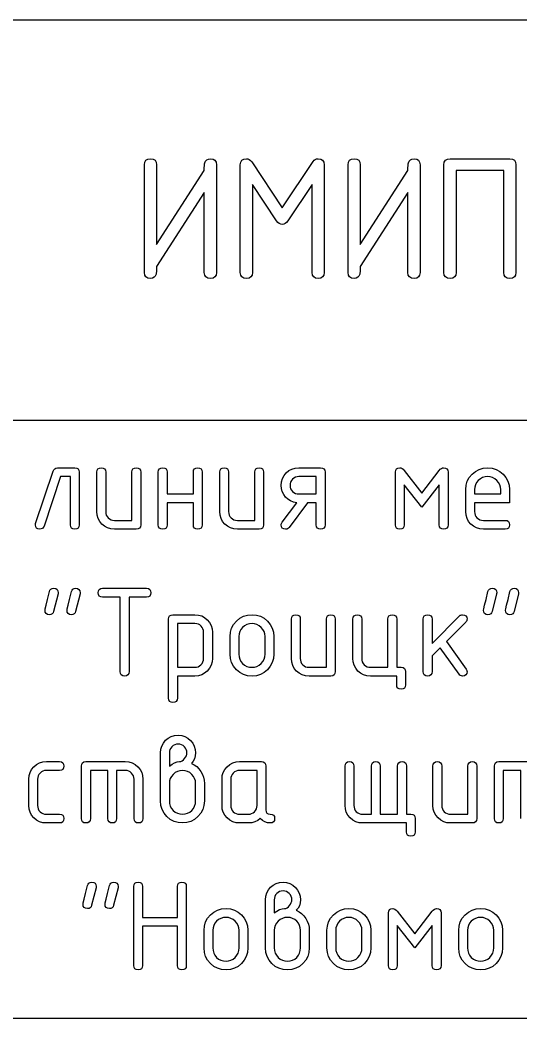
# Model space of a CAD drawing. Header units: millimetres. Extents: x 1 to 1188, y 1 to 840.
# Drawn here: x 1084.31 to 1096.83, y 35.69 to 60.71 of the extents above; entities that cross this region are included whole.
import ezdxf

# ---------------------------------------------------------------- set-up
doc = ezdxf.new("R2010")
doc.units = ezdxf.units.MM
doc.layers.add('GEOMETRY', color=7, linetype='Continuous')
doc.layers.add('TEXT_OUTLINE', color=7, linetype='Continuous')

msp = doc.modelspace()

# ---------------------------------------------------------------- linework, layer by layer
at = {"layer": 'GEOMETRY'}
for points in [[(999.815, 60.714), (1184.79, 60.714)], [(1087.425, 54.385), (1087.425, 57.086)], [(1087.728, 57.086), (1087.728, 55.085), (1088.924, 56.937)], [(1089.227, 57.086), (1089.227, 54.385)], [(1089.826, 54.385), (1089.826, 57.086)], [(1090.113, 57.157), (1090.879, 56.005), (1091.651, 57.169)], [(1091.927, 57.086), (1091.927, 54.385)], [(1092.526, 54.385), (1092.526, 57.086)], [(1092.829, 57.086), (1092.829, 55.085), (1094.025, 56.937)], [(1094.328, 57.086), (1094.328, 54.385)], [(1094.928, 54.385), (1094.928, 57.086)], [(1095.082, 57.235), (1096.581, 57.235)], [(1096.73, 57.086), (1096.73, 54.385)], [(1096.427, 54.385), (1096.427, 56.937), (1095.231, 56.937), (1095.231, 54.385)], [(1090.736, 55.675), (1090.13, 56.59), (1090.13, 54.385)], [(1091.629, 54.385), (1091.629, 56.59), (1091.017, 55.675)], [(1088.924, 54.385), (1088.924, 56.386), (1087.728, 54.534)], [(1094.025, 54.385), (1094.025, 56.386), (1092.829, 54.534)], [(999.815, 50.68), (1064.776, 50.68), (1184.79, 50.68)], [(1084.7, 48.093), (1085.136, 49.399)], [(1085.246, 49.487), (1085.681, 49.487)], [(1085.791, 49.377), (1085.791, 48.06)], [(1086.234, 48.391), (1086.234, 49.377)], [(1086.454, 49.377), (1086.454, 48.391)], [(1086.675, 48.17), (1087.11, 48.17), (1087.11, 49.377)], [(1087.331, 49.377), (1087.331, 48.06)], [(1087.773, 48.06), (1087.773, 49.377)], [(1087.994, 49.377), (1087.994, 48.831), (1088.65, 48.831), (1088.65, 49.377)], [(1088.87, 49.377), (1088.87, 48.06)], [(1089.313, 48.391), (1089.313, 49.377)], [(1089.533, 49.377), (1089.533, 48.391)], [(1089.754, 48.17), (1090.189, 48.17), (1090.189, 49.377)], [(1090.41, 49.377), (1090.41, 48.06)], [(1091.293, 49.487), (1091.839, 49.487)], [(1091.949, 49.377), (1091.949, 48.06)], [(1093.712, 48.06), (1093.712, 49.377)], [(1093.933, 49.421), (1094.374, 48.854), (1094.809, 49.421)], [(1095.03, 49.377), (1095.03, 48.06)], [(1085.571, 48.06), (1085.571, 49.267), (1085.323, 49.267), (1084.91, 48.027)], [(1091.293, 48.831), (1091.729, 48.831), (1091.729, 49.267), (1091.293, 49.267)], [(1094.374, 48.501), (1093.933, 49.063), (1093.933, 48.06)], [(1094.809, 48.06), (1094.809, 49.063), (1094.374, 48.501)], [(1095.474, 48.391), (1095.474, 48.942)], [(1095.694, 48.942), (1095.694, 48.831), (1096.35, 48.831), (1096.35, 48.942)], [(1096.571, 48.942), (1096.571, 48.611), (1095.694, 48.611)], [(1087.994, 48.611), (1087.994, 48.06)], [(1088.65, 48.06), (1088.65, 48.611), (1087.994, 48.611)], [(1090.874, 48.126), (1091.243, 48.611)], [(1091.729, 48.06), (1091.729, 48.611), (1091.508, 48.611), (1091.051, 47.994)], [(1095.694, 48.611), (1095.694, 48.391)], [(1095.915, 48.17), (1096.46, 48.17)], [(1087.221, 47.95), (1086.675, 47.95)], [(1090.299, 47.95), (1089.754, 47.95)], [(1096.46, 47.95), (1095.915, 47.95)], [(1085.26, 46.328), (1085.15, 45.887)], [(1085.811, 46.356), (1085.811, 46.328), (1085.701, 45.887)], [(1086.378, 46.466), (1087.475, 46.466)], [(1096.245, 46.328), (1096.135, 45.887)], [(1096.796, 46.356), (1096.796, 46.328), (1096.686, 45.887)], [(1086.819, 44.377), (1086.819, 46.245), (1086.378, 46.245)], [(1087.475, 46.245), (1087.04, 46.245), (1087.04, 44.377)], [(1088.14, 45.804), (1088.691, 45.804)], [(1088.029, 43.715), (1088.029, 45.694)], [(1088.25, 45.584), (1088.25, 44.487), (1088.691, 44.487)], [(1088.691, 45.584), (1088.25, 45.584)], [(1091.108, 44.708), (1091.108, 45.694)], [(1091.329, 45.694), (1091.329, 44.708)], [(1091.549, 44.487), (1091.984, 44.487), (1091.984, 45.694)], [(1092.205, 45.694), (1092.205, 44.377)], [(1092.647, 44.708), (1092.647, 45.694)], [(1092.868, 45.694), (1092.868, 44.708)], [(1093.088, 44.487), (1093.524, 44.487), (1093.524, 45.694)], [(1093.744, 45.694), (1093.744, 44.487), (1093.855, 44.487)], [(1094.409, 44.377), (1094.409, 45.694)], [(1094.629, 45.082), (1095.318, 45.777)], [(1094.629, 45.694), (1094.629, 45.082)], [(1095.472, 45.617), (1094.993, 45.137), (1095.484, 44.437)], [(1088.906, 44.708), (1088.906, 45.363)], [(1089.126, 45.363), (1089.126, 44.708)], [(1089.569, 44.818), (1089.569, 45.259)], [(1089.789, 45.259), (1089.789, 44.818)], [(1090.445, 44.818), (1090.445, 45.259)], [(1090.666, 45.259), (1090.666, 44.818)], [(1095.307, 44.311), (1094.833, 44.978), (1094.629, 44.774), (1094.629, 44.377)], [(1093.965, 44.377), (1093.965, 44.046)], [(1088.691, 44.267), (1088.25, 44.267), (1088.25, 43.715)], [(1092.095, 44.267), (1091.549, 44.267)], [(1093.744, 44.046), (1093.744, 44.267), (1093.088, 44.267)], [(1087.829, 41.135), (1087.829, 42.342)], [(1088.05, 42.342), (1088.05, 42.011)], [(1084.97, 42.121), (1085.3, 42.121)], [(1085.96, 42.121), (1086.946, 42.121)], [(1089.81, 42.121), (1090.355, 42.121)], [(1096.302, 42.121), (1097.289, 42.121)], [(1085.3, 41.901), (1084.97, 41.901)], [(1085.85, 40.694), (1085.85, 42.011)], [(1086.511, 40.694), (1086.511, 41.901), (1086.07, 41.901), (1086.07, 40.694)], [(1086.946, 41.901), (1086.726, 41.901), (1086.726, 40.694)], [(1090.245, 41.901), (1089.81, 41.901)], [(1090.245, 41.025), (1090.245, 41.901)], [(1090.466, 42.011), (1090.466, 40.914)], [(1092.451, 41.025), (1092.451, 42.011)], [(1092.671, 42.011), (1092.671, 41.025)], [(1092.892, 40.804), (1093.112, 40.804), (1093.112, 42.011)], [(1093.327, 42.011), (1093.327, 40.804), (1093.768, 40.804), (1093.768, 42.011)], [(1093.989, 42.011), (1093.989, 40.804), (1094.099, 40.804)], [(1094.652, 41.025), (1094.652, 42.011)], [(1094.873, 42.011), (1094.873, 41.025)], [(1095.093, 40.804), (1095.529, 40.804), (1095.529, 42.011)], [(1095.749, 42.011), (1095.749, 40.694)], [(1096.192, 40.694), (1096.192, 42.011)], [(1096.853, 40.694), (1096.853, 41.901), (1096.412, 41.901), (1096.412, 40.694)], [(1084.529, 41.025), (1084.529, 41.68)], [(1084.749, 41.68), (1084.749, 41.025)], [(1087.167, 40.694), (1087.167, 41.68)], [(1087.387, 41.68), (1087.387, 40.694)], [(1088.05, 41.576), (1088.05, 41.135)], [(1088.706, 41.135), (1088.706, 41.576)], [(1088.926, 41.576), (1088.926, 41.135)], [(1089.369, 41.025), (1089.369, 41.68)], [(1089.589, 41.68), (1089.589, 41.025)], [(1084.97, 40.804), (1085.3, 40.804)], [(1089.81, 40.804), (1090.03, 40.804)], [(1085.3, 40.584), (1084.97, 40.584)], [(1090.03, 40.584), (1089.81, 40.584)], [(1093.989, 40.584), (1092.892, 40.584)], [(1093.989, 40.363), (1093.989, 40.584)], [(1094.209, 40.694), (1094.209, 40.363)], [(1095.639, 40.584), (1095.093, 40.584)], [(1086.212, 38.962), (1086.102, 38.521)], [(1086.763, 38.99), (1086.763, 38.962), (1086.653, 38.521)], [(1087.157, 37.011), (1087.157, 38.99)], [(1087.378, 38.99), (1087.378, 38.218), (1088.254, 38.218), (1088.254, 38.99)], [(1088.474, 38.99), (1088.474, 37.011)], [(1090.458, 37.452), (1090.458, 38.659)], [(1090.678, 38.659), (1090.678, 38.328)], [(1093.536, 37.011), (1093.536, 38.328)], [(1093.757, 38.372), (1094.198, 37.805), (1094.633, 38.372)], [(1094.854, 38.328), (1094.854, 37.011)], [(1088.254, 37.011), (1088.254, 37.997), (1087.378, 37.997), (1087.378, 37.011)], [(1088.918, 37.452), (1088.918, 37.893)], [(1089.139, 37.893), (1089.139, 37.452)], [(1089.795, 37.452), (1089.795, 37.893)], [(1090.015, 37.893), (1090.015, 37.452)], [(1090.678, 37.893), (1090.678, 37.452)], [(1091.334, 37.452), (1091.334, 37.893)], [(1091.555, 37.893), (1091.555, 37.452)], [(1091.997, 37.452), (1091.997, 37.893)], [(1092.218, 37.893), (1092.218, 37.452)], [(1092.873, 37.452), (1092.873, 37.893)], [(1093.094, 37.893), (1093.094, 37.452)], [(1094.198, 37.452), (1093.757, 38.014), (1093.757, 37.011)], [(1094.633, 37.011), (1094.633, 38.014), (1094.198, 37.452)], [(1095.298, 37.452), (1095.298, 37.893)], [(1095.518, 37.893), (1095.518, 37.452)], [(1096.174, 37.452), (1096.174, 37.893)], [(1096.395, 37.893), (1096.395, 37.452)], [(999.815, 35.694), (1184.79, 35.694)]]:
    msp.add_lwpolyline(points, dxfattribs=at)
at = {"layer": 'TEXT_OUTLINE'}
for points in [[(1087.425, 57.086), (1087.434, 57.151), (1087.463, 57.197), (1087.511, 57.225), (1087.579, 57.235)], [(1087.579, 57.235), (1087.644, 57.225), (1087.691, 57.197), (1087.719, 57.151), (1087.728, 57.086)], [(1088.924, 56.937), (1088.925, 57.006), (1088.926, 57.062), (1088.93, 57.103), (1088.935, 57.13)], [(1088.935, 57.13), (1088.954, 57.175), (1088.984, 57.208), (1089.026, 57.228), (1089.078, 57.235)], [(1089.078, 57.235), (1089.143, 57.225), (1089.19, 57.197), (1089.218, 57.151), (1089.227, 57.086)], [(1089.826, 57.086), (1089.836, 57.151), (1089.865, 57.197), (1089.913, 57.225), (1089.981, 57.235)], [(1089.981, 57.235), (1090.018, 57.23), (1090.052, 57.215), (1090.084, 57.191), (1090.113, 57.157)], [(1091.651, 57.169), (1091.675, 57.197), (1091.704, 57.218), (1091.739, 57.231), (1091.778, 57.235)], [(1091.778, 57.235), (1091.843, 57.225), (1091.889, 57.197), (1091.917, 57.151), (1091.927, 57.086)], [(1092.526, 57.086), (1092.536, 57.151), (1092.564, 57.197), (1092.613, 57.225), (1092.68, 57.235)], [(1092.68, 57.235), (1092.745, 57.225), (1092.792, 57.197), (1092.82, 57.151), (1092.829, 57.086)], [(1094.025, 56.937), (1094.026, 57.006), (1094.028, 57.062), (1094.031, 57.103), (1094.036, 57.13)], [(1094.036, 57.13), (1094.055, 57.175), (1094.086, 57.208), (1094.127, 57.228), (1094.18, 57.235)], [(1094.18, 57.235), (1094.245, 57.225), (1094.291, 57.197), (1094.319, 57.151), (1094.328, 57.086)], [(1094.928, 57.086), (1094.937, 57.151), (1094.966, 57.197), (1095.014, 57.225), (1095.082, 57.235)], [(1096.581, 57.235), (1096.646, 57.225), (1096.693, 57.197), (1096.721, 57.151), (1096.73, 57.086)], [(1090.879, 55.587), (1090.839, 55.592), (1090.802, 55.608), (1090.767, 55.636), (1090.736, 55.675)], [(1091.017, 55.675), (1090.985, 55.636), (1090.952, 55.608), (1090.916, 55.592), (1090.879, 55.587)], [(1087.579, 54.236), (1087.511, 54.245), (1087.463, 54.273), (1087.434, 54.32), (1087.425, 54.385)], [(1087.717, 54.341), (1087.697, 54.295), (1087.668, 54.262), (1087.629, 54.243), (1087.579, 54.236)], [(1087.728, 54.534), (1087.727, 54.463), (1087.725, 54.408), (1087.721, 54.367), (1087.717, 54.341)], [(1089.078, 54.236), (1089.011, 54.245), (1088.962, 54.273), (1088.934, 54.32), (1088.924, 54.385)], [(1089.227, 54.385), (1089.218, 54.32), (1089.19, 54.273), (1089.143, 54.245), (1089.078, 54.236)], [(1089.981, 54.236), (1089.913, 54.245), (1089.865, 54.273), (1089.836, 54.32), (1089.826, 54.385)], [(1090.13, 54.385), (1090.12, 54.32), (1090.092, 54.273), (1090.046, 54.245), (1089.981, 54.236)], [(1091.778, 54.236), (1091.713, 54.245), (1091.666, 54.273), (1091.638, 54.32), (1091.629, 54.385)], [(1091.927, 54.385), (1091.917, 54.32), (1091.889, 54.273), (1091.843, 54.245), (1091.778, 54.236)], [(1092.68, 54.236), (1092.613, 54.245), (1092.564, 54.273), (1092.536, 54.32), (1092.526, 54.385)], [(1092.818, 54.341), (1092.799, 54.295), (1092.769, 54.262), (1092.73, 54.243), (1092.68, 54.236)], [(1092.829, 54.534), (1092.828, 54.463), (1092.826, 54.408), (1092.823, 54.367), (1092.818, 54.341)], [(1094.18, 54.236), (1094.112, 54.245), (1094.064, 54.273), (1094.035, 54.32), (1094.025, 54.385)], [(1094.328, 54.385), (1094.319, 54.32), (1094.291, 54.273), (1094.245, 54.245), (1094.18, 54.236)], [(1095.082, 54.236), (1095.014, 54.245), (1094.966, 54.273), (1094.937, 54.32), (1094.928, 54.385)], [(1095.231, 54.385), (1095.222, 54.32), (1095.194, 54.273), (1095.147, 54.245), (1095.082, 54.236)], [(1096.581, 54.236), (1096.514, 54.245), (1096.465, 54.273), (1096.437, 54.32), (1096.427, 54.385)], [(1096.73, 54.385), (1096.721, 54.32), (1096.693, 54.273), (1096.646, 54.245), (1096.581, 54.236)], [(1085.136, 49.399), (1085.153, 49.437), (1085.177, 49.465), (1085.208, 49.482), (1085.246, 49.487)], [(1085.681, 49.487), (1085.729, 49.48), (1085.764, 49.46), (1085.785, 49.425), (1085.791, 49.377)], [(1086.234, 49.377), (1086.241, 49.425), (1086.261, 49.46), (1086.296, 49.48), (1086.344, 49.487)], [(1086.344, 49.487), (1086.392, 49.48), (1086.427, 49.46), (1086.447, 49.425), (1086.454, 49.377)], [(1087.11, 49.377), (1087.117, 49.425), (1087.138, 49.46), (1087.172, 49.48), (1087.221, 49.487)], [(1087.221, 49.487), (1087.269, 49.48), (1087.303, 49.46), (1087.324, 49.425), (1087.331, 49.377)], [(1087.773, 49.377), (1087.78, 49.425), (1087.801, 49.46), (1087.835, 49.48), (1087.884, 49.487)], [(1087.884, 49.487), (1087.932, 49.48), (1087.966, 49.46), (1087.987, 49.425), (1087.994, 49.377)], [(1088.65, 49.377), (1088.657, 49.425), (1088.677, 49.46), (1088.711, 49.48), (1088.76, 49.487)], [(1088.76, 49.487), (1088.808, 49.48), (1088.843, 49.46), (1088.863, 49.425), (1088.87, 49.377)], [(1089.313, 49.377), (1089.319, 49.425), (1089.34, 49.46), (1089.374, 49.48), (1089.423, 49.487)], [(1089.423, 49.487), (1089.471, 49.48), (1089.505, 49.46), (1089.526, 49.425), (1089.533, 49.377)], [(1090.189, 49.377), (1090.196, 49.425), (1090.216, 49.46), (1090.251, 49.48), (1090.299, 49.487)], [(1090.299, 49.487), (1090.347, 49.48), (1090.382, 49.46), (1090.403, 49.425), (1090.41, 49.377)], [(1090.852, 49.046), (1090.86, 49.136), (1090.883, 49.218), (1090.923, 49.293), (1090.979, 49.361)], [(1090.979, 49.361), (1091.046, 49.416), (1091.12, 49.456), (1091.203, 49.479), (1091.293, 49.487)], [(1091.839, 49.487), (1091.887, 49.48), (1091.921, 49.46), (1091.942, 49.425), (1091.949, 49.377)], [(1093.712, 49.377), (1093.719, 49.425), (1093.74, 49.46), (1093.774, 49.48), (1093.823, 49.487)], [(1093.823, 49.487), (1093.85, 49.483), (1093.877, 49.471), (1093.905, 49.45), (1093.933, 49.421)], [(1094.809, 49.421), (1094.836, 49.45), (1094.864, 49.471), (1094.892, 49.483), (1094.92, 49.487)], [(1094.92, 49.487), (1094.968, 49.48), (1095.002, 49.46), (1095.023, 49.425), (1095.03, 49.377)], [(1095.474, 48.942), (1095.483, 49.05), (1095.513, 49.151), (1095.563, 49.243), (1095.633, 49.328)], [(1095.633, 49.328), (1095.718, 49.397), (1095.811, 49.447), (1095.913, 49.477), (1096.025, 49.487)], [(1096.025, 49.487), (1096.136, 49.477), (1096.237, 49.447), (1096.328, 49.397), (1096.411, 49.328)], [(1096.411, 49.328), (1096.48, 49.245), (1096.53, 49.154), (1096.56, 49.053), (1096.571, 48.942)], [(1090.962, 48.754), (1090.914, 48.82), (1090.879, 48.891), (1090.859, 48.966), (1090.852, 49.046)], [(1091.133, 49.201), (1091.106, 49.168), (1091.087, 49.131), (1091.076, 49.091), (1091.073, 49.046)], [(1091.073, 49.046), (1091.076, 49.004), (1091.087, 48.964), (1091.106, 48.927), (1091.133, 48.892)], [(1091.293, 49.267), (1091.248, 49.263), (1091.206, 49.25), (1091.168, 49.23), (1091.133, 49.201)], [(1095.788, 49.168), (1095.746, 49.118), (1095.717, 49.064), (1095.7, 49.005), (1095.694, 48.942)], [(1096.025, 49.267), (1095.958, 49.261), (1095.897, 49.242), (1095.84, 49.211), (1095.788, 49.168)], [(1096.251, 49.168), (1096.201, 49.211), (1096.147, 49.242), (1096.088, 49.261), (1096.025, 49.267)], [(1096.35, 48.942), (1096.344, 49.005), (1096.325, 49.064), (1096.294, 49.118), (1096.251, 49.168)], [(1091.133, 48.892), (1091.168, 48.865), (1091.206, 48.846), (1091.248, 48.835), (1091.293, 48.831)], [(1091.243, 48.611), (1091.162, 48.628), (1091.087, 48.657), (1091.021, 48.7), (1090.962, 48.754)], [(1086.361, 48.076), (1086.305, 48.143), (1086.265, 48.218), (1086.242, 48.3), (1086.234, 48.391)], [(1086.454, 48.391), (1086.458, 48.345), (1086.469, 48.303), (1086.488, 48.265), (1086.515, 48.231)], [(1089.439, 48.076), (1089.384, 48.143), (1089.344, 48.218), (1089.32, 48.3), (1089.313, 48.391)], [(1089.533, 48.391), (1089.537, 48.345), (1089.548, 48.303), (1089.567, 48.265), (1089.594, 48.231)], [(1095.6, 48.076), (1095.545, 48.143), (1095.505, 48.218), (1095.481, 48.3), (1095.474, 48.391)], [(1095.694, 48.391), (1095.698, 48.345), (1095.709, 48.303), (1095.728, 48.265), (1095.755, 48.231)], [(1084.695, 48.06), (1084.695, 48.07), (1084.696, 48.078), (1084.697, 48.086), (1084.7, 48.093)], [(1084.805, 47.95), (1084.756, 47.956), (1084.722, 47.977), (1084.701, 48.011), (1084.695, 48.06)], [(1085.681, 47.95), (1085.633, 47.956), (1085.598, 47.977), (1085.578, 48.011), (1085.571, 48.06)], [(1085.791, 48.06), (1085.785, 48.011), (1085.764, 47.977), (1085.729, 47.956), (1085.681, 47.95)], [(1086.675, 47.95), (1086.585, 47.957), (1086.502, 47.981), (1086.428, 48.02), (1086.361, 48.076)], [(1086.515, 48.231), (1086.55, 48.204), (1086.588, 48.185), (1086.629, 48.174), (1086.675, 48.17)], [(1087.331, 48.06), (1087.324, 48.011), (1087.303, 47.977), (1087.269, 47.956), (1087.221, 47.95)], [(1087.884, 47.95), (1087.835, 47.956), (1087.801, 47.977), (1087.78, 48.011), (1087.773, 48.06)], [(1087.994, 48.06), (1087.987, 48.011), (1087.966, 47.977), (1087.932, 47.956), (1087.884, 47.95)], [(1088.76, 47.95), (1088.711, 47.956), (1088.677, 47.977), (1088.657, 48.011), (1088.65, 48.06)], [(1088.87, 48.06), (1088.863, 48.011), (1088.843, 47.977), (1088.808, 47.956), (1088.76, 47.95)], [(1089.754, 47.95), (1089.663, 47.957), (1089.581, 47.981), (1089.506, 48.02), (1089.439, 48.076)], [(1089.594, 48.231), (1089.628, 48.204), (1089.667, 48.185), (1089.708, 48.174), (1089.754, 48.17)], [(1090.41, 48.06), (1090.403, 48.011), (1090.382, 47.977), (1090.347, 47.956), (1090.299, 47.95)], [(1090.852, 48.06), (1090.853, 48.078), (1090.857, 48.095), (1090.864, 48.111), (1090.874, 48.126)], [(1090.962, 47.95), (1090.914, 47.956), (1090.879, 47.977), (1090.859, 48.011), (1090.852, 48.06)], [(1091.839, 47.95), (1091.79, 47.956), (1091.756, 47.977), (1091.735, 48.011), (1091.729, 48.06)], [(1091.949, 48.06), (1091.942, 48.011), (1091.921, 47.977), (1091.887, 47.956), (1091.839, 47.95)], [(1093.823, 47.95), (1093.774, 47.956), (1093.74, 47.977), (1093.719, 48.011), (1093.712, 48.06)], [(1093.933, 48.06), (1093.926, 48.011), (1093.905, 47.977), (1093.871, 47.956), (1093.823, 47.95)], [(1094.92, 47.95), (1094.871, 47.956), (1094.837, 47.977), (1094.816, 48.011), (1094.809, 48.06)], [(1095.03, 48.06), (1095.023, 48.011), (1095.002, 47.977), (1094.968, 47.956), (1094.92, 47.95)], [(1095.915, 47.95), (1095.824, 47.957), (1095.742, 47.981), (1095.667, 48.02), (1095.6, 48.076)], [(1095.755, 48.231), (1095.789, 48.204), (1095.827, 48.185), (1095.869, 48.174), (1095.915, 48.17)], [(1096.46, 48.17), (1096.508, 48.163), (1096.543, 48.142), (1096.564, 48.108), (1096.571, 48.06)], [(1096.571, 48.06), (1096.564, 48.011), (1096.543, 47.977), (1096.508, 47.956), (1096.46, 47.95)], [(1084.91, 48.027), (1084.892, 47.993), (1084.869, 47.969), (1084.84, 47.954), (1084.805, 47.95)], [(1091.051, 47.994), (1091.032, 47.974), (1091.012, 47.96), (1090.988, 47.952), (1090.962, 47.95)], [(1084.935, 45.915), (1084.941, 45.95), (1084.962, 46.04), (1084.996, 46.184), (1085.045, 46.383)], [(1085.045, 46.383), (1085.059, 46.419), (1085.083, 46.445), (1085.115, 46.461), (1085.155, 46.466)], [(1085.155, 46.466), (1085.203, 46.459), (1085.238, 46.438), (1085.258, 46.404), (1085.265, 46.356)], [(1085.265, 46.356), (1085.265, 46.349), (1085.264, 46.343), (1085.262, 46.336), (1085.26, 46.328)], [(1085.486, 45.915), (1085.493, 45.95), (1085.513, 46.04), (1085.547, 46.184), (1085.596, 46.383)], [(1085.596, 46.383), (1085.611, 46.419), (1085.634, 46.445), (1085.666, 46.461), (1085.706, 46.466)], [(1085.706, 46.466), (1085.752, 46.459), (1085.784, 46.438), (1085.804, 46.404), (1085.811, 46.356)], [(1086.268, 46.356), (1086.275, 46.404), (1086.295, 46.438), (1086.33, 46.459), (1086.378, 46.466)], [(1086.378, 46.245), (1086.33, 46.252), (1086.295, 46.273), (1086.275, 46.307), (1086.268, 46.356)], [(1087.475, 46.466), (1087.523, 46.459), (1087.558, 46.438), (1087.578, 46.404), (1087.585, 46.356)], [(1087.585, 46.356), (1087.578, 46.307), (1087.558, 46.273), (1087.523, 46.252), (1087.475, 46.245)], [(1095.92, 45.915), (1095.927, 45.95), (1095.947, 46.04), (1095.982, 46.184), (1096.03, 46.383)], [(1096.03, 46.383), (1096.045, 46.419), (1096.068, 46.445), (1096.1, 46.461), (1096.141, 46.466)], [(1096.141, 46.466), (1096.189, 46.459), (1096.223, 46.438), (1096.244, 46.404), (1096.251, 46.356)], [(1096.251, 46.356), (1096.25, 46.349), (1096.249, 46.343), (1096.247, 46.336), (1096.245, 46.328)], [(1096.471, 45.915), (1096.478, 45.95), (1096.498, 46.04), (1096.533, 46.184), (1096.582, 46.383)], [(1096.582, 46.383), (1096.596, 46.419), (1096.62, 46.445), (1096.651, 46.461), (1096.692, 46.466)], [(1096.692, 46.466), (1096.737, 46.459), (1096.77, 46.438), (1096.79, 46.404), (1096.796, 46.356)], [(1085.045, 45.804), (1084.996, 45.811), (1084.962, 45.832), (1084.941, 45.866), (1084.935, 45.915)], [(1085.15, 45.887), (1085.137, 45.851), (1085.115, 45.825), (1085.084, 45.81), (1085.045, 45.804)], [(1085.596, 45.804), (1085.547, 45.811), (1085.513, 45.832), (1085.493, 45.866), (1085.486, 45.915)], [(1085.701, 45.887), (1085.686, 45.851), (1085.663, 45.825), (1085.633, 45.81), (1085.596, 45.804)], [(1088.029, 45.694), (1088.036, 45.742), (1088.056, 45.777), (1088.091, 45.797), (1088.14, 45.804)], [(1088.691, 45.804), (1088.778, 45.796), (1088.859, 45.773), (1088.932, 45.733), (1088.999, 45.678)], [(1089.729, 45.645), (1089.813, 45.714), (1089.906, 45.764), (1090.009, 45.794), (1090.12, 45.804)], [(1090.12, 45.804), (1090.231, 45.794), (1090.332, 45.764), (1090.424, 45.714), (1090.506, 45.645)], [(1091.108, 45.694), (1091.115, 45.742), (1091.135, 45.777), (1091.17, 45.797), (1091.218, 45.804)], [(1091.218, 45.804), (1091.266, 45.797), (1091.301, 45.777), (1091.322, 45.742), (1091.329, 45.694)], [(1091.984, 45.694), (1091.991, 45.742), (1092.012, 45.777), (1092.046, 45.797), (1092.095, 45.804)], [(1092.095, 45.804), (1092.143, 45.797), (1092.177, 45.777), (1092.198, 45.742), (1092.205, 45.694)], [(1092.647, 45.694), (1092.654, 45.742), (1092.675, 45.777), (1092.709, 45.797), (1092.758, 45.804)], [(1092.758, 45.804), (1092.806, 45.797), (1092.84, 45.777), (1092.861, 45.742), (1092.868, 45.694)], [(1093.524, 45.694), (1093.531, 45.742), (1093.551, 45.777), (1093.585, 45.797), (1093.634, 45.804)], [(1093.634, 45.804), (1093.682, 45.797), (1093.717, 45.777), (1093.737, 45.742), (1093.744, 45.694)], [(1094.409, 45.694), (1094.415, 45.742), (1094.436, 45.777), (1094.47, 45.797), (1094.519, 45.804)], [(1094.519, 45.804), (1094.567, 45.797), (1094.601, 45.777), (1094.622, 45.742), (1094.629, 45.694)], [(1095.318, 45.777), (1095.335, 45.789), (1095.354, 45.797), (1095.374, 45.803), (1095.395, 45.804)], [(1095.395, 45.804), (1095.443, 45.797), (1095.478, 45.777), (1095.499, 45.742), (1095.506, 45.694)], [(1096.03, 45.804), (1095.982, 45.811), (1095.947, 45.832), (1095.927, 45.866), (1095.92, 45.915)], [(1096.135, 45.887), (1096.122, 45.851), (1096.1, 45.825), (1096.07, 45.81), (1096.03, 45.804)], [(1096.582, 45.804), (1096.533, 45.811), (1096.498, 45.832), (1096.478, 45.866), (1096.471, 45.915)], [(1096.686, 45.887), (1096.671, 45.851), (1096.649, 45.825), (1096.619, 45.81), (1096.582, 45.804)], [(1088.845, 45.518), (1088.812, 45.547), (1088.776, 45.567), (1088.735, 45.58), (1088.691, 45.584)], [(1088.999, 45.678), (1089.055, 45.61), (1089.094, 45.535), (1089.118, 45.453), (1089.126, 45.363)], [(1089.569, 45.259), (1089.579, 45.367), (1089.608, 45.468), (1089.658, 45.56), (1089.729, 45.645)], [(1090.12, 45.584), (1090.053, 45.578), (1089.992, 45.559), (1089.935, 45.528), (1089.883, 45.485)], [(1090.346, 45.485), (1090.296, 45.528), (1090.242, 45.559), (1090.183, 45.578), (1090.12, 45.584)], [(1090.506, 45.645), (1090.575, 45.562), (1090.625, 45.471), (1090.656, 45.37), (1090.666, 45.259)], [(1095.506, 45.694), (1095.503, 45.672), (1095.497, 45.653), (1095.487, 45.634), (1095.472, 45.617)], [(1088.906, 45.363), (1088.902, 45.408), (1088.89, 45.448), (1088.871, 45.485), (1088.845, 45.518)], [(1089.883, 45.485), (1089.841, 45.435), (1089.812, 45.381), (1089.795, 45.322), (1089.789, 45.259)], [(1090.445, 45.259), (1090.439, 45.322), (1090.42, 45.381), (1090.389, 45.435), (1090.346, 45.485)], [(1089.729, 44.426), (1089.658, 44.511), (1089.608, 44.604), (1089.579, 44.706), (1089.569, 44.818)], [(1089.789, 44.818), (1089.795, 44.751), (1089.812, 44.689), (1089.841, 44.633), (1089.883, 44.581)], [(1090.346, 44.581), (1090.389, 44.633), (1090.42, 44.689), (1090.439, 44.751), (1090.445, 44.818)], [(1090.666, 44.818), (1090.656, 44.706), (1090.625, 44.604), (1090.575, 44.511), (1090.506, 44.426)], [(1088.691, 44.487), (1088.733, 44.491), (1088.771, 44.502), (1088.807, 44.521), (1088.84, 44.548)], [(1088.84, 44.548), (1088.869, 44.582), (1088.889, 44.62), (1088.902, 44.662), (1088.906, 44.708)], [(1089.126, 44.708), (1089.118, 44.62), (1089.094, 44.538), (1089.055, 44.463), (1088.999, 44.393)], [(1089.883, 44.581), (1089.935, 44.539), (1089.992, 44.51), (1090.053, 44.493), (1090.12, 44.487)], [(1090.12, 44.487), (1090.183, 44.493), (1090.242, 44.51), (1090.296, 44.539), (1090.346, 44.581)], [(1091.235, 44.393), (1091.179, 44.46), (1091.139, 44.535), (1091.116, 44.617), (1091.108, 44.708)], [(1091.329, 44.708), (1091.332, 44.662), (1091.343, 44.62), (1091.362, 44.582), (1091.389, 44.548)], [(1091.389, 44.548), (1091.424, 44.521), (1091.462, 44.502), (1091.503, 44.491), (1091.549, 44.487)], [(1092.774, 44.393), (1092.718, 44.463), (1092.679, 44.538), (1092.655, 44.62), (1092.647, 44.708)], [(1092.868, 44.708), (1092.872, 44.662), (1092.883, 44.62), (1092.902, 44.582), (1092.929, 44.548)], [(1092.929, 44.548), (1092.963, 44.521), (1093.001, 44.502), (1093.043, 44.491), (1093.088, 44.487)], [(1086.929, 44.267), (1086.881, 44.273), (1086.846, 44.294), (1086.826, 44.328), (1086.819, 44.377)], [(1087.04, 44.377), (1087.033, 44.328), (1087.012, 44.294), (1086.978, 44.273), (1086.929, 44.267)], [(1088.999, 44.393), (1088.932, 44.337), (1088.859, 44.298), (1088.778, 44.274), (1088.691, 44.267)], [(1090.12, 44.267), (1090.009, 44.276), (1089.906, 44.306), (1089.813, 44.356), (1089.729, 44.426)], [(1090.506, 44.426), (1090.421, 44.356), (1090.329, 44.306), (1090.228, 44.276), (1090.12, 44.267)], [(1091.549, 44.267), (1091.459, 44.274), (1091.376, 44.298), (1091.302, 44.337), (1091.235, 44.393)], [(1092.205, 44.377), (1092.198, 44.328), (1092.177, 44.294), (1092.143, 44.273), (1092.095, 44.267)], [(1093.088, 44.267), (1092.998, 44.274), (1092.916, 44.298), (1092.841, 44.337), (1092.774, 44.393)], [(1093.855, 44.487), (1093.903, 44.48), (1093.937, 44.459), (1093.958, 44.425), (1093.965, 44.377)], [(1094.519, 44.267), (1094.47, 44.273), (1094.436, 44.294), (1094.415, 44.328), (1094.409, 44.377)], [(1094.629, 44.377), (1094.622, 44.328), (1094.601, 44.294), (1094.567, 44.273), (1094.519, 44.267)], [(1095.395, 44.267), (1095.369, 44.269), (1095.346, 44.277), (1095.325, 44.291), (1095.307, 44.311)], [(1095.506, 44.377), (1095.499, 44.328), (1095.478, 44.294), (1095.443, 44.273), (1095.395, 44.267)], [(1095.484, 44.437), (1095.493, 44.423), (1095.5, 44.408), (1095.504, 44.393), (1095.506, 44.377)], [(1093.855, 43.936), (1093.806, 43.943), (1093.772, 43.964), (1093.751, 43.998), (1093.744, 44.046)], [(1093.965, 44.046), (1093.958, 43.998), (1093.937, 43.964), (1093.903, 43.943), (1093.855, 43.936)], [(1088.14, 43.605), (1088.091, 43.612), (1088.056, 43.633), (1088.036, 43.667), (1088.029, 43.715)], [(1088.25, 43.715), (1088.243, 43.667), (1088.222, 43.633), (1088.188, 43.612), (1088.14, 43.605)], [(1087.829, 42.342), (1087.837, 42.431), (1087.861, 42.513), (1087.9, 42.588), (1087.956, 42.656)], [(1087.956, 42.656), (1088.023, 42.711), (1088.098, 42.751), (1088.18, 42.775), (1088.27, 42.783)], [(1088.27, 42.562), (1088.225, 42.558), (1088.183, 42.546), (1088.145, 42.525), (1088.11, 42.496)], [(1088.27, 42.783), (1088.358, 42.775), (1088.438, 42.75), (1088.512, 42.708), (1088.579, 42.651)], [(1088.425, 42.496), (1088.392, 42.525), (1088.355, 42.546), (1088.315, 42.558), (1088.27, 42.562)], [(1088.579, 42.651), (1088.634, 42.583), (1088.674, 42.51), (1088.698, 42.429), (1088.706, 42.342)], [(1088.11, 42.496), (1088.083, 42.463), (1088.065, 42.427), (1088.053, 42.386), (1088.05, 42.342)], [(1088.491, 42.342), (1088.487, 42.386), (1088.474, 42.427), (1088.453, 42.463), (1088.425, 42.496)], [(1088.43, 42.199), (1088.456, 42.234), (1088.475, 42.27), (1088.487, 42.306), (1088.491, 42.342)], [(1088.706, 42.342), (1088.699, 42.263), (1088.679, 42.193), (1088.646, 42.131), (1088.601, 42.077)], [(1084.655, 41.995), (1084.722, 42.05), (1084.797, 42.09), (1084.879, 42.113), (1084.97, 42.121)], [(1085.3, 42.121), (1085.346, 42.114), (1085.379, 42.094), (1085.398, 42.059), (1085.405, 42.011)], [(1085.85, 42.011), (1085.856, 42.059), (1085.877, 42.094), (1085.911, 42.114), (1085.96, 42.121)], [(1086.946, 42.121), (1087.036, 42.113), (1087.118, 42.09), (1087.193, 42.05), (1087.261, 41.995)], [(1088.05, 42.011), (1088.117, 42.059), (1088.182, 42.094), (1088.244, 42.114), (1088.303, 42.121)], [(1088.303, 42.121), (1088.338, 42.126), (1088.37, 42.14), (1088.401, 42.164), (1088.43, 42.199)], [(1088.601, 42.077), (1088.671, 42.041), (1088.734, 41.996), (1088.79, 41.94), (1088.838, 41.873)], [(1089.495, 41.995), (1089.562, 42.05), (1089.637, 42.09), (1089.719, 42.113), (1089.81, 42.121)], [(1090.355, 42.121), (1090.403, 42.114), (1090.438, 42.094), (1090.459, 42.059), (1090.466, 42.011)], [(1092.451, 42.011), (1092.458, 42.059), (1092.478, 42.094), (1092.512, 42.114), (1092.561, 42.121)], [(1092.561, 42.121), (1092.609, 42.114), (1092.644, 42.094), (1092.664, 42.059), (1092.671, 42.011)], [(1093.112, 42.011), (1093.119, 42.059), (1093.139, 42.094), (1093.174, 42.114), (1093.222, 42.121)], [(1093.222, 42.121), (1093.268, 42.114), (1093.301, 42.094), (1093.321, 42.059), (1093.327, 42.011)], [(1093.768, 42.011), (1093.775, 42.059), (1093.795, 42.094), (1093.83, 42.114), (1093.878, 42.121)], [(1093.878, 42.121), (1093.926, 42.114), (1093.961, 42.094), (1093.982, 42.059), (1093.989, 42.011)], [(1094.652, 42.011), (1094.659, 42.059), (1094.68, 42.094), (1094.714, 42.114), (1094.763, 42.121)], [(1094.763, 42.121), (1094.811, 42.114), (1094.845, 42.094), (1094.866, 42.059), (1094.873, 42.011)], [(1095.529, 42.011), (1095.536, 42.059), (1095.556, 42.094), (1095.59, 42.114), (1095.639, 42.121)], [(1095.639, 42.121), (1095.687, 42.114), (1095.721, 42.094), (1095.742, 42.059), (1095.749, 42.011)], [(1096.192, 42.011), (1096.198, 42.059), (1096.219, 42.094), (1096.253, 42.114), (1096.302, 42.121)], [(1084.529, 41.68), (1084.536, 41.77), (1084.56, 41.852), (1084.6, 41.927), (1084.655, 41.995)], [(1084.81, 41.835), (1084.783, 41.802), (1084.764, 41.765), (1084.753, 41.725), (1084.749, 41.68)], [(1084.97, 41.901), (1084.924, 41.897), (1084.882, 41.884), (1084.844, 41.864), (1084.81, 41.835)], [(1085.405, 42.011), (1085.398, 41.963), (1085.379, 41.928), (1085.346, 41.908), (1085.3, 41.901)], [(1087.101, 41.835), (1087.068, 41.864), (1087.031, 41.884), (1086.991, 41.897), (1086.946, 41.901)], [(1087.167, 41.68), (1087.163, 41.725), (1087.15, 41.765), (1087.13, 41.802), (1087.101, 41.835)], [(1087.261, 41.995), (1087.316, 41.927), (1087.356, 41.852), (1087.379, 41.77), (1087.387, 41.68)], [(1088.143, 41.802), (1088.102, 41.752), (1088.073, 41.698), (1088.055, 41.639), (1088.05, 41.576)], [(1088.38, 41.901), (1088.314, 41.895), (1088.252, 41.876), (1088.195, 41.845), (1088.143, 41.802)], [(1088.612, 41.802), (1088.562, 41.845), (1088.507, 41.876), (1088.446, 41.895), (1088.38, 41.901)], [(1088.706, 41.576), (1088.7, 41.639), (1088.682, 41.698), (1088.653, 41.752), (1088.612, 41.802)], [(1088.838, 41.873), (1088.876, 41.803), (1088.904, 41.73), (1088.92, 41.654), (1088.926, 41.576)], [(1089.369, 41.68), (1089.376, 41.77), (1089.4, 41.852), (1089.44, 41.927), (1089.495, 41.995)], [(1089.65, 41.835), (1089.623, 41.802), (1089.604, 41.765), (1089.593, 41.725), (1089.589, 41.68)], [(1089.81, 41.901), (1089.764, 41.897), (1089.722, 41.884), (1089.684, 41.864), (1089.65, 41.835)], [(1087.989, 40.743), (1087.919, 40.828), (1087.869, 40.921), (1087.839, 41.023), (1087.829, 41.135)], [(1088.05, 41.135), (1088.055, 41.068), (1088.073, 41.006), (1088.102, 40.95), (1088.143, 40.898)], [(1088.612, 40.898), (1088.653, 40.95), (1088.682, 41.006), (1088.7, 41.068), (1088.706, 41.135)], [(1088.926, 41.135), (1088.916, 41.023), (1088.886, 40.921), (1088.836, 40.828), (1088.766, 40.743)], [(1084.655, 40.71), (1084.6, 40.777), (1084.56, 40.852), (1084.536, 40.934), (1084.529, 41.025)], [(1084.749, 41.025), (1084.753, 40.979), (1084.764, 40.937), (1084.783, 40.899), (1084.81, 40.865)], [(1084.81, 40.865), (1084.844, 40.838), (1084.882, 40.819), (1084.924, 40.808), (1084.97, 40.804)], [(1085.3, 40.804), (1085.346, 40.797), (1085.379, 40.776), (1085.398, 40.742), (1085.405, 40.694)], [(1088.143, 40.898), (1088.195, 40.856), (1088.252, 40.827), (1088.314, 40.81), (1088.38, 40.804)], [(1088.38, 40.804), (1088.446, 40.81), (1088.507, 40.827), (1088.562, 40.856), (1088.612, 40.898)], [(1089.495, 40.71), (1089.44, 40.777), (1089.4, 40.852), (1089.376, 40.934), (1089.369, 41.025)], [(1089.589, 41.025), (1089.593, 40.979), (1089.604, 40.937), (1089.623, 40.899), (1089.65, 40.865)], [(1089.65, 40.865), (1089.684, 40.838), (1089.722, 40.819), (1089.764, 40.808), (1089.81, 40.804)], [(1090.03, 40.804), (1090.072, 40.808), (1090.111, 40.819), (1090.146, 40.838), (1090.179, 40.865)], [(1090.179, 40.865), (1090.208, 40.899), (1090.228, 40.937), (1090.241, 40.979), (1090.245, 41.025)], [(1090.466, 40.914), (1090.472, 40.866), (1090.493, 40.831), (1090.527, 40.811), (1090.576, 40.804)], [(1090.576, 40.804), (1090.624, 40.797), (1090.658, 40.776), (1090.679, 40.742), (1090.686, 40.694)], [(1092.578, 40.71), (1092.522, 40.78), (1092.482, 40.855), (1092.459, 40.937), (1092.451, 41.025)], [(1092.671, 41.025), (1092.675, 40.979), (1092.686, 40.937), (1092.705, 40.899), (1092.732, 40.865)], [(1092.732, 40.865), (1092.767, 40.838), (1092.805, 40.819), (1092.846, 40.808), (1092.892, 40.804)], [(1094.099, 40.804), (1094.147, 40.797), (1094.181, 40.776), (1094.202, 40.742), (1094.209, 40.694)], [(1094.779, 40.71), (1094.723, 40.777), (1094.684, 40.852), (1094.66, 40.934), (1094.652, 41.025)], [(1094.873, 41.025), (1094.876, 40.979), (1094.888, 40.937), (1094.907, 40.899), (1094.933, 40.865)], [(1094.933, 40.865), (1094.968, 40.838), (1095.006, 40.819), (1095.048, 40.808), (1095.093, 40.804)], [(1084.97, 40.584), (1084.879, 40.591), (1084.797, 40.615), (1084.722, 40.654), (1084.655, 40.71)], [(1085.405, 40.694), (1085.398, 40.645), (1085.379, 40.611), (1085.346, 40.59), (1085.3, 40.584)], [(1085.96, 40.584), (1085.911, 40.59), (1085.877, 40.611), (1085.856, 40.645), (1085.85, 40.694)], [(1086.07, 40.694), (1086.063, 40.645), (1086.042, 40.611), (1086.008, 40.59), (1085.96, 40.584)], [(1086.621, 40.584), (1086.573, 40.59), (1086.538, 40.611), (1086.518, 40.645), (1086.511, 40.694)], [(1086.726, 40.694), (1086.719, 40.645), (1086.699, 40.611), (1086.667, 40.59), (1086.621, 40.584)], [(1087.277, 40.584), (1087.229, 40.59), (1087.194, 40.611), (1087.174, 40.645), (1087.167, 40.694)], [(1087.387, 40.694), (1087.38, 40.645), (1087.36, 40.611), (1087.325, 40.59), (1087.277, 40.584)], [(1088.38, 40.584), (1088.269, 40.593), (1088.167, 40.623), (1088.073, 40.673), (1087.989, 40.743)], [(1088.766, 40.743), (1088.682, 40.673), (1088.589, 40.623), (1088.489, 40.593), (1088.38, 40.584)], [(1089.81, 40.584), (1089.719, 40.591), (1089.637, 40.615), (1089.562, 40.654), (1089.495, 40.71)], [(1090.328, 40.699), (1090.263, 40.649), (1090.192, 40.612), (1090.115, 40.591), (1090.03, 40.584)], [(1090.576, 40.584), (1090.504, 40.591), (1090.439, 40.612), (1090.38, 40.649), (1090.328, 40.699)], [(1090.686, 40.694), (1090.679, 40.645), (1090.658, 40.611), (1090.624, 40.59), (1090.576, 40.584)], [(1092.892, 40.584), (1092.802, 40.591), (1092.719, 40.615), (1092.644, 40.654), (1092.578, 40.71)], [(1095.093, 40.584), (1095.003, 40.591), (1094.921, 40.615), (1094.846, 40.654), (1094.779, 40.71)], [(1095.749, 40.694), (1095.742, 40.645), (1095.721, 40.611), (1095.687, 40.59), (1095.639, 40.584)], [(1096.302, 40.584), (1096.253, 40.59), (1096.219, 40.611), (1096.198, 40.645), (1096.192, 40.694)], [(1096.412, 40.694), (1096.405, 40.645), (1096.384, 40.611), (1096.35, 40.59), (1096.302, 40.584)], [(1094.099, 40.253), (1094.05, 40.26), (1094.016, 40.281), (1093.995, 40.315), (1093.989, 40.363)], [(1094.209, 40.363), (1094.202, 40.315), (1094.181, 40.281), (1094.147, 40.26), (1094.099, 40.253)], [(1085.997, 39.017), (1086.012, 39.053), (1086.035, 39.079), (1086.067, 39.095), (1086.108, 39.1)], [(1086.108, 39.1), (1086.156, 39.093), (1086.19, 39.072), (1086.211, 39.038), (1086.218, 38.99)], [(1086.548, 39.017), (1086.563, 39.053), (1086.587, 39.079), (1086.618, 39.095), (1086.659, 39.1)], [(1086.659, 39.1), (1086.704, 39.093), (1086.737, 39.072), (1086.757, 39.038), (1086.763, 38.99)], [(1087.157, 38.99), (1087.164, 39.038), (1087.184, 39.072), (1087.219, 39.093), (1087.267, 39.1)], [(1087.267, 39.1), (1087.315, 39.093), (1087.35, 39.072), (1087.371, 39.038), (1087.378, 38.99)], [(1088.254, 38.99), (1088.261, 39.038), (1088.281, 39.072), (1088.316, 39.093), (1088.364, 39.1)], [(1088.364, 39.1), (1088.412, 39.093), (1088.447, 39.072), (1088.467, 39.038), (1088.474, 38.99)], [(1090.584, 38.973), (1090.651, 39.028), (1090.726, 39.068), (1090.808, 39.092), (1090.899, 39.1)], [(1090.899, 39.1), (1090.986, 39.092), (1091.066, 39.067), (1091.14, 39.025), (1091.207, 38.968)], [(1085.887, 38.549), (1085.894, 38.584), (1085.914, 38.674), (1085.949, 38.818), (1085.997, 39.017)], [(1086.218, 38.99), (1086.217, 38.983), (1086.216, 38.977), (1086.214, 38.97), (1086.212, 38.962)], [(1086.438, 38.549), (1086.445, 38.584), (1086.465, 38.674), (1086.5, 38.818), (1086.548, 39.017)], [(1090.458, 38.659), (1090.465, 38.748), (1090.489, 38.83), (1090.529, 38.905), (1090.584, 38.973)], [(1090.739, 38.813), (1090.712, 38.78), (1090.693, 38.744), (1090.682, 38.703), (1090.678, 38.659)], [(1090.899, 38.879), (1090.853, 38.875), (1090.811, 38.863), (1090.773, 38.842), (1090.739, 38.813)], [(1091.053, 38.813), (1091.02, 38.842), (1090.984, 38.863), (1090.943, 38.875), (1090.899, 38.879)], [(1091.119, 38.659), (1091.115, 38.703), (1091.103, 38.744), (1091.082, 38.78), (1091.053, 38.813)], [(1091.207, 38.968), (1091.263, 38.9), (1091.302, 38.827), (1091.326, 38.746), (1091.334, 38.659)], [(1085.997, 38.438), (1085.949, 38.445), (1085.914, 38.466), (1085.894, 38.5), (1085.887, 38.549)], [(1086.548, 38.438), (1086.5, 38.445), (1086.465, 38.466), (1086.445, 38.5), (1086.438, 38.549)], [(1091.058, 38.516), (1091.085, 38.551), (1091.104, 38.587), (1091.115, 38.623), (1091.119, 38.659)], [(1091.334, 38.659), (1091.327, 38.58), (1091.308, 38.51), (1091.275, 38.448), (1091.229, 38.394)], [(1086.102, 38.521), (1086.089, 38.485), (1086.067, 38.459), (1086.037, 38.444), (1085.997, 38.438)], [(1086.653, 38.521), (1086.638, 38.485), (1086.616, 38.459), (1086.586, 38.444), (1086.548, 38.438)], [(1089.078, 38.279), (1089.162, 38.348), (1089.256, 38.398), (1089.358, 38.428), (1089.469, 38.438)], [(1089.469, 38.438), (1089.58, 38.428), (1089.682, 38.398), (1089.773, 38.348), (1089.855, 38.279)], [(1090.678, 38.328), (1090.745, 38.376), (1090.81, 38.411), (1090.872, 38.431), (1090.932, 38.438)], [(1090.932, 38.438), (1090.966, 38.443), (1090.999, 38.457), (1091.03, 38.481), (1091.058, 38.516)], [(1091.229, 38.394), (1091.3, 38.358), (1091.363, 38.313), (1091.418, 38.257), (1091.466, 38.19)], [(1092.157, 38.279), (1092.241, 38.348), (1092.334, 38.398), (1092.437, 38.428), (1092.548, 38.438)], [(1092.548, 38.438), (1092.659, 38.428), (1092.76, 38.398), (1092.852, 38.348), (1092.934, 38.279)], [(1093.536, 38.328), (1093.543, 38.376), (1093.564, 38.411), (1093.598, 38.431), (1093.647, 38.438)], [(1093.647, 38.438), (1093.674, 38.434), (1093.701, 38.422), (1093.729, 38.401), (1093.757, 38.372)], [(1094.633, 38.372), (1094.66, 38.401), (1094.688, 38.422), (1094.716, 38.434), (1094.744, 38.438)], [(1094.744, 38.438), (1094.792, 38.431), (1094.826, 38.411), (1094.847, 38.376), (1094.854, 38.328)], [(1095.458, 38.279), (1095.542, 38.348), (1095.635, 38.398), (1095.738, 38.428), (1095.849, 38.438)], [(1095.849, 38.438), (1095.96, 38.428), (1096.061, 38.398), (1096.153, 38.348), (1096.235, 38.279)], [(1088.918, 37.893), (1088.928, 38.001), (1088.958, 38.102), (1089.008, 38.194), (1089.078, 38.279)], [(1089.232, 38.119), (1089.191, 38.069), (1089.162, 38.015), (1089.144, 37.956), (1089.139, 37.893)], [(1089.469, 38.218), (1089.403, 38.212), (1089.341, 38.193), (1089.284, 38.162), (1089.232, 38.119)], [(1089.695, 38.119), (1089.646, 38.162), (1089.592, 38.193), (1089.533, 38.212), (1089.469, 38.218)], [(1089.795, 37.893), (1089.789, 37.956), (1089.77, 38.015), (1089.739, 38.069), (1089.695, 38.119)], [(1089.855, 38.279), (1089.925, 38.196), (1089.975, 38.105), (1090.005, 38.004), (1090.015, 37.893)], [(1090.772, 38.119), (1090.73, 38.069), (1090.701, 38.015), (1090.684, 37.956), (1090.678, 37.893)], [(1091.009, 38.218), (1090.942, 38.212), (1090.881, 38.193), (1090.824, 38.162), (1090.772, 38.119)], [(1091.24, 38.119), (1091.19, 38.162), (1091.135, 38.193), (1091.075, 38.212), (1091.009, 38.218)], [(1091.334, 37.893), (1091.328, 37.956), (1091.31, 38.015), (1091.281, 38.069), (1091.24, 38.119)], [(1091.466, 38.19), (1091.505, 38.12), (1091.532, 38.047), (1091.549, 37.971), (1091.555, 37.893)], [(1091.997, 37.893), (1092.007, 38.001), (1092.037, 38.102), (1092.087, 38.194), (1092.157, 38.279)], [(1092.311, 38.119), (1092.27, 38.069), (1092.241, 38.015), (1092.223, 37.956), (1092.218, 37.893)], [(1092.548, 38.218), (1092.482, 38.212), (1092.42, 38.193), (1092.363, 38.162), (1092.311, 38.119)], [(1092.774, 38.119), (1092.725, 38.162), (1092.671, 38.193), (1092.612, 38.212), (1092.548, 38.218)], [(1092.873, 37.893), (1092.867, 37.956), (1092.849, 38.015), (1092.818, 38.069), (1092.774, 38.119)], [(1092.934, 38.279), (1093.004, 38.196), (1093.054, 38.105), (1093.084, 38.004), (1093.094, 37.893)], [(1095.298, 37.893), (1095.308, 38.001), (1095.337, 38.102), (1095.387, 38.194), (1095.458, 38.279)], [(1095.612, 38.119), (1095.57, 38.069), (1095.541, 38.015), (1095.524, 37.956), (1095.518, 37.893)], [(1095.849, 38.218), (1095.782, 38.212), (1095.721, 38.193), (1095.664, 38.162), (1095.612, 38.119)], [(1096.075, 38.119), (1096.025, 38.162), (1095.971, 38.193), (1095.912, 38.212), (1095.849, 38.218)], [(1096.174, 37.893), (1096.168, 37.956), (1096.149, 38.015), (1096.118, 38.069), (1096.075, 38.119)], [(1096.235, 38.279), (1096.304, 38.196), (1096.354, 38.105), (1096.385, 38.004), (1096.395, 37.893)], [(1089.078, 37.06), (1089.008, 37.145), (1088.958, 37.238), (1088.928, 37.34), (1088.918, 37.452)], [(1089.139, 37.452), (1089.144, 37.385), (1089.162, 37.323), (1089.191, 37.267), (1089.232, 37.215)], [(1089.695, 37.215), (1089.739, 37.267), (1089.77, 37.323), (1089.789, 37.385), (1089.795, 37.452)], [(1090.015, 37.452), (1090.005, 37.34), (1089.975, 37.238), (1089.925, 37.145), (1089.855, 37.06)], [(1090.618, 37.06), (1090.547, 37.145), (1090.497, 37.238), (1090.468, 37.34), (1090.458, 37.452)], [(1090.678, 37.452), (1090.684, 37.385), (1090.701, 37.323), (1090.73, 37.267), (1090.772, 37.215)], [(1091.24, 37.215), (1091.281, 37.267), (1091.31, 37.323), (1091.328, 37.385), (1091.334, 37.452)], [(1091.555, 37.452), (1091.545, 37.34), (1091.514, 37.238), (1091.464, 37.145), (1091.395, 37.06)], [(1092.157, 37.06), (1092.087, 37.145), (1092.037, 37.238), (1092.007, 37.34), (1091.997, 37.452)], [(1092.218, 37.452), (1092.223, 37.385), (1092.241, 37.323), (1092.27, 37.267), (1092.311, 37.215)], [(1092.774, 37.215), (1092.818, 37.267), (1092.849, 37.323), (1092.867, 37.385), (1092.873, 37.452)], [(1093.094, 37.452), (1093.084, 37.34), (1093.054, 37.238), (1093.004, 37.145), (1092.934, 37.06)], [(1095.458, 37.06), (1095.387, 37.145), (1095.337, 37.238), (1095.308, 37.34), (1095.298, 37.452)], [(1095.518, 37.452), (1095.524, 37.385), (1095.541, 37.323), (1095.57, 37.267), (1095.612, 37.215)], [(1096.075, 37.215), (1096.118, 37.267), (1096.149, 37.323), (1096.168, 37.385), (1096.174, 37.452)], [(1096.395, 37.452), (1096.385, 37.34), (1096.354, 37.238), (1096.304, 37.145), (1096.235, 37.06)], [(1089.469, 36.901), (1089.358, 36.91), (1089.256, 36.94), (1089.162, 36.99), (1089.078, 37.06)], [(1089.232, 37.215), (1089.284, 37.173), (1089.341, 37.144), (1089.403, 37.127), (1089.469, 37.121)], [(1089.469, 37.121), (1089.533, 37.127), (1089.592, 37.144), (1089.646, 37.173), (1089.695, 37.215)], [(1089.855, 37.06), (1089.771, 36.99), (1089.678, 36.94), (1089.578, 36.91), (1089.469, 36.901)], [(1091.009, 36.901), (1090.898, 36.91), (1090.795, 36.94), (1090.702, 36.99), (1090.618, 37.06)], [(1090.772, 37.215), (1090.824, 37.173), (1090.881, 37.144), (1090.942, 37.127), (1091.009, 37.121)], [(1091.009, 37.121), (1091.075, 37.127), (1091.135, 37.144), (1091.19, 37.173), (1091.24, 37.215)], [(1091.395, 37.06), (1091.31, 36.99), (1091.218, 36.94), (1091.117, 36.91), (1091.009, 36.901)], [(1092.548, 36.901), (1092.437, 36.91), (1092.334, 36.94), (1092.241, 36.99), (1092.157, 37.06)], [(1092.311, 37.215), (1092.363, 37.173), (1092.42, 37.144), (1092.482, 37.127), (1092.548, 37.121)], [(1092.548, 37.121), (1092.612, 37.127), (1092.671, 37.144), (1092.725, 37.173), (1092.774, 37.215)], [(1092.934, 37.06), (1092.85, 36.99), (1092.757, 36.94), (1092.657, 36.91), (1092.548, 36.901)], [(1095.849, 36.901), (1095.738, 36.91), (1095.635, 36.94), (1095.542, 36.99), (1095.458, 37.06)], [(1095.612, 37.215), (1095.664, 37.173), (1095.721, 37.144), (1095.782, 37.127), (1095.849, 37.121)], [(1095.849, 37.121), (1095.912, 37.127), (1095.971, 37.144), (1096.025, 37.173), (1096.075, 37.215)], [(1096.235, 37.06), (1096.15, 36.99), (1096.058, 36.94), (1095.957, 36.91), (1095.849, 36.901)], [(1087.267, 36.901), (1087.219, 36.907), (1087.184, 36.928), (1087.164, 36.962), (1087.157, 37.011)], [(1087.378, 37.011), (1087.371, 36.962), (1087.35, 36.928), (1087.315, 36.907), (1087.267, 36.901)], [(1088.364, 36.901), (1088.316, 36.907), (1088.281, 36.928), (1088.261, 36.962), (1088.254, 37.011)], [(1088.474, 37.011), (1088.467, 36.962), (1088.447, 36.928), (1088.412, 36.907), (1088.364, 36.901)], [(1093.647, 36.901), (1093.598, 36.907), (1093.564, 36.928), (1093.543, 36.962), (1093.536, 37.011)], [(1093.757, 37.011), (1093.75, 36.962), (1093.729, 36.928), (1093.695, 36.907), (1093.647, 36.901)], [(1094.744, 36.901), (1094.695, 36.907), (1094.661, 36.928), (1094.64, 36.962), (1094.633, 37.011)], [(1094.854, 37.011), (1094.847, 36.962), (1094.826, 36.928), (1094.792, 36.907), (1094.744, 36.901)]]:
    msp.add_lwpolyline(points, dxfattribs=at)

doc.saveas('drawing.dxf')
